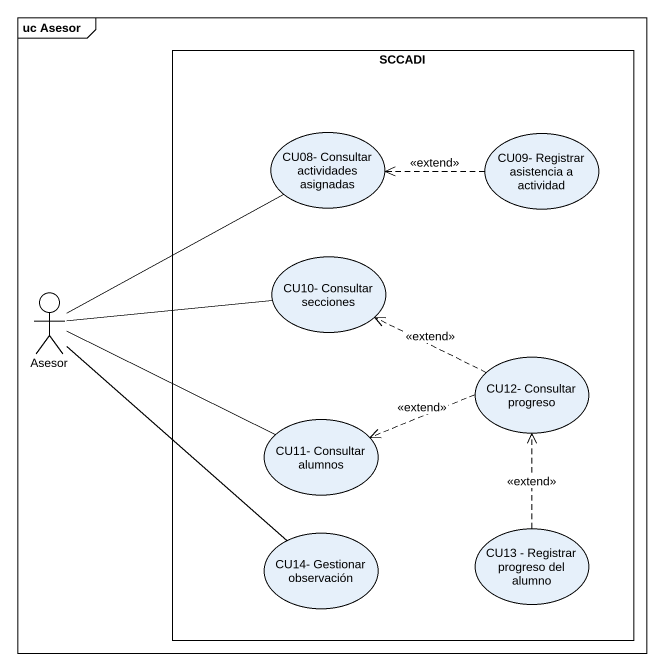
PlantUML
@startuml
mainframe uc Asesor
rectangle SCCADI {
  usecase "CU08- Consultar actividades asignadas" as CU08_Consultar_actividades
  usecase "CU09- Registrar asistencia a actividad" as CU09_Registrar_asistencia_a
  usecase "CU10- Consultar secciones" as CU10_Consultar_secciones
  usecase "CU12- Consultar progreso" as CU12_Consultar_progreso
  usecase "CU11- Consultar alumnos" as CU11_Consultar_alumnos
  usecase "CU14- Gestionar observación" as CU14_Gestionar_observación
  usecase "CU13 - Registrar progreso del alumno" as CU13_Registrar_progreso_del
}
actor Asesor
CU09_Registrar_asistencia_a .left.> CU08_Consultar_actividades : <<extend>>
Asesor -up- CU08_Consultar_actividades
Asesor -right- CU10_Consultar_secciones
Asesor -right- CU11_Consultar_alumnos
Asesor -- CU14_Gestionar_observación
CU12_Consultar_progreso .left.> CU10_Consultar_secciones : <<extend>>
CU12_Consultar_progreso .left.> CU11_Consultar_alumnos : <<extend>>
CU13_Registrar_progreso_del .up.> CU12_Consultar_progreso : <<extend>>
@enduml
